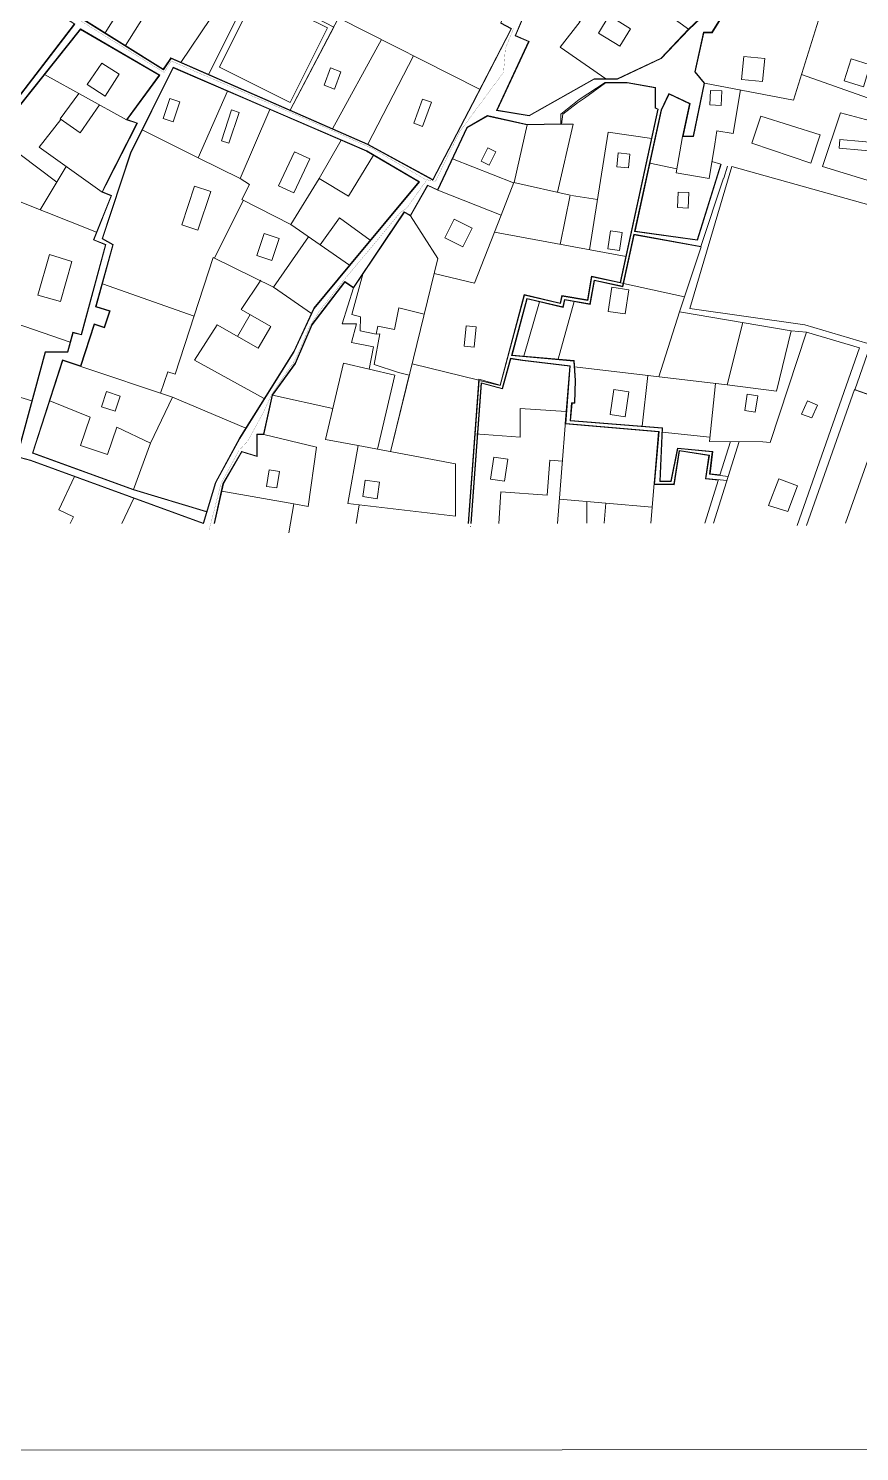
# Model space of a CAD drawing. Header units: millimetres. Extents: x 4203764 to 12476749, y 34048 to 3000914.
# Drawn here: x 11648246 to 11770686, y 1729084 to 1938705 of the extents above; entities that cross this region are included whole.
import ezdxf

# ---------------------------------------------------------------- set-up
doc = ezdxf.new("R2010")
doc.units = ezdxf.units.MM
doc.header["$MEASUREMENT"] = 0
for name, color, linetype, lineweight in [('2', 240, 'Continuous', 25), ('building property', 253, 'Continuous', 15), ('FORMAT', 250, 'Continuous', 0), ('open space', 94, 'Continuous', 5), ('streets', 254, 'Continuous', 9)]:
    doc.layers.add(name, color=color, linetype=linetype, lineweight=lineweight)

# ---------------------------------------------------------------- blocks, each defined once
blk = doc.blocks.new('EEEEEEEEE')
at = {"layer": 'FORMAT'}
blk.add_lwpolyline([(11101940, 671029), (12476749, 671572), (12476365, 1642602), (11101557, 1642059)], close=True, dxfattribs=at)

msp = doc.modelspace()

# ---------------------------------------------------------------- linework, layer by layer
at = {"layer": '2', "const_width": 23.31871}
for points in [[(11719745.2402, 1938758.98236), (11718505.77125, 1935766.37775), (11718249.96434, 1932273.09645), (11712859.54608, 1924965.61308), (11711772.76007, 1923504.20477), (11708208.39826, 1916170.67055), (11706758.08913, 1916448.6483), (11698943.86123, 1921001.11202), (11691994.32477, 1924116.19918), (11669294.1798, 1933897.39389), (11668215.26515, 1932227.43934), (11650257.93739, 1943339.67467)], [(11706943.63268, 1916413.08555), (11703967.8666, 1912233.86614), (11703058.88417, 1911616.85454), (11694623.50113, 1901525.76909), (11691053.96717, 1896996.57188), (11689611.26662, 1894704.99801), (11688326.82687, 1891611.76291), (11687281.52628, 1889448.56958), (11685918.58529, 1887570.58328), (11684136.36371, 1884909.0385), (11682861.21058, 1882150.15316), (11680550.67864, 1877922.61455), (11679236.00468, 1876497.6862), (11676612.31478, 1871673.57107), (11674832.66671, 1864725.75802)]]:
    msp.add_lwpolyline(points, dxfattribs=at)
at = {"layer": 'building property'}
for p, q in [((11644994.29335, 1924852.79856), (11655931.15108, 1938567.64603)), ((11655931.15108, 1938567.64603), (11667499.16968, 1931814.35259)), ((11667499.16968, 1931814.35259), (11662705.96589, 1925263.46088)), ((11664219.63422, 1924734.89731), (11659591.83067, 1915648.11023)), ((11662705.96589, 1925263.46088), (11664219.63422, 1924734.89731)), ((11660418.05385, 1914060.47144), (11657806.37156, 1907553.06032)), ((11659591.83067, 1915648.11023), (11659085.98351, 1914599.12695)), ((11659085.98351, 1914599.12695), (11660418.05385, 1914060.47144)), ((11657806.37156, 1907553.06032), (11659575.57127, 1906843.01028)), ((11659575.57127, 1906843.01028), (11656014.95626, 1893627.18394)), ((11654798.21088, 1893955.00013), (11654022.16761, 1891074.58393)), ((11656014.95626, 1893627.18394), (11654798.21088, 1893955.00013)), ((11762868.36598, 1893992.68151), (11757499.26289, 1877696.68985)), ((11760593.17593, 1894160.4309), (11762868.36598, 1893992.68151)), ((11650717.0105, 1891073.27782), (11646791.1425, 1876595.48059)), ((11654022.16761, 1891074.58393), (11650717.0105, 1891073.27782)), ((11769924.31678, 1885510.61246), (11762883.50691, 1865466.95343)), ((11769924.31678, 1885510.61246), (11781060.72387, 1881598.68576)), ((11749193.38069, 1865817.2213), (11752949.62467, 1877859.38112)), ((11750110.05453, 1872881.0479), (11751663.67537, 1877861.80808)), ((11757499.26289, 1877696.68985), (11756447.91677, 1877826.48615)), ((11772719.7404, 1877465.77), (11768630.60999, 1865824.90238)), ((11747906.51573, 1865816.71276), (11749910.7984, 1872242.25177))]:
    msp.add_line(p, q, dxfattribs=at)
for points in [[(11777032.87969, 1946635.76939), (11772049.10623, 1948282.77393), (11774943.53759, 1952553.98284), (11770270.11558, 1955720.9783), (11766400.50569, 1948992.40353), (11767750.05591, 1948790.60898), (11767184.0983, 1948171.13406), (11765377.6412, 1948170.42019), (11763133.42097, 1945212.20125), (11763135.35191, 1940325.88236), (11752151.62773, 1943253.33368), (11748964.71942, 1938082.06417), (11747730.96719, 1938081.57662), (11746464.27095, 1932309.5555), (11747842.84417, 1930652.45556), (11746235.74311, 1922772.90218), (11744625.5285, 1922772.26586), (11745643.41985, 1927596.49689), (11742637.11529, 1929042.45751), (11741503.35834, 1926685.25729), (11737613.44949, 1908830.53623), (11746756.41039, 1907579.88307), (11750243.40517, 1918719.33674)], [(11655282.90656, 1952239.14583), (11649959.45837, 1944083.89859), (11668108.45932, 1932692.55351)], [(11674751.61593, 1931945.27414), (11680822.54896, 1943977.83401), (11670271.96158, 1948480.45196), (11662551.68673, 1936180.29999)], [(11664535.35367, 1946051.81415), (11659529.88019, 1938076.95761)], [(11673585.36606, 1947066.40798), (11671084.66164, 1942245.68151), (11675066.0626, 1940180.36893), (11670710.21784, 1933713.91602)], [(11734939.78447, 1946214.05552), (11733734.92293, 1944939.10308), (11731686.08844, 1946224.42905), (11727726.00967, 1941177.48581), (11729547.63273, 1939748.15117), (11726566.31002, 1935948.58874), (11733290.35475, 1931284.17938)], [(11733387.02042, 1947333.13284), (11745483.72747, 1938615.03399)], [(11654992.11972, 1939315.72495), (11644175.60364, 1925238.86006), (11643440.06704, 1925804.0387), (11637564.24083, 1916994.92999), (11632090.7768, 1919725.09716), (11631424.55848, 1918473.22752), (11620485.29654, 1922588.42226), (11624672.99502, 1931201.04394), (11621014.91495, 1932979.70518), (11627845.40202, 1944897.76254)], [(11722523.16672, 1943573.08375), (11720013.17642, 1937643.60484), (11722000.17498, 1936802.49432), (11717309.22653, 1926654.08292), (11721995.63854, 1925876.01734), (11731588.855, 1931283.50699), (11734991.8545, 1931284.85176), (11741437.32948, 1934324.56929), (11745483.72747, 1938615.03399), (11751701.64838, 1944483.87431)], [(11668108.45932, 1932692.55351), (11668978.78431, 1933974.37876), (11669239.07288, 1934357.73494), (11698247.25153, 1921662.85102), (11707808.86064, 1916464.87765), (11713643.20369, 1927670.95128), (11719349.04324, 1938668.24198), (11717779.39354, 1939482.63978)], [(11714720.66847, 1929747.62962), (11693939.89517, 1940264.46147), (11686789.61099, 1926677.07196)], [(11763135.35191, 1940325.88236), (11764645.16169, 1939923.47835), (11760971.06934, 1928166.87235), (11747842.84417, 1930652.45556)], [(11700235.97964, 1937078.10932), (11693052.5492, 1923936.21482)], [(11762147.5457, 1931931.43995), (11771844.06782, 1928504.14295), (11774393.01879, 1936097.93249)], [(11674495.88334, 1867546.22827), (11663742.19338, 1870796.87166), (11648906.12508, 1876201.48088), (11653303.08086, 1889791.60557), (11655952.021, 1888934.56614), (11657952.04574, 1895116.24885), (11659463.50228, 1894627.23144), (11660260.691, 1897091.18482), (11658222.45104, 1897750.638), (11660731.04236, 1906878.23091), (11659162.30272, 1907742.80116), (11663330.88769, 1920355.55121), (11669576.18319, 1932900.30876)], [(11659042.80591, 1933607.33837), (11661605.34985, 1931980.35221), (11659554.65902, 1928750.46281), (11656882.22336, 1930447.22038), (11659042.80591, 1933607.33837)], [(11669576.18319, 1932900.30876), (11683242.8631, 1927010.32956), (11698058.95726, 1920624.98308), (11705741.06112, 1916100.12297)], [(11698247.25153, 1921662.85102), (11704965.9554, 1934684.34086)], [(11662705.96589, 1925263.46088), (11650616.89277, 1931903.55256)], [(11713035.47462, 1865802.93265), (11714587.8443, 1887021.853), (11717720.30332, 1886184.84414), (11721281.46886, 1899512.30769), (11726584.01174, 1898259.36158), (11726844.95349, 1899363.68264), (11730582.75059, 1898713.82794), (11731191.53884, 1902215.42134), (11735399.36875, 1901298.68483), (11740954.0228, 1926794.60331), (11740579.6406, 1926974.6722), (11740578.46372, 1929952.80926), (11736463.96937, 1930701.55634), (11733243.54015, 1930700.28371), (11730185.02938, 1928435.56095), (11729157.27512, 1927750.77425), (11726971.31792, 1926071.57383), (11726761.31151, 1924603.563), (11721717.8738, 1924519.84781), (11715875.52655, 1925806.6182), (11712861.70795, 1924085.28548), (11708543.35653, 1914871.18184), (11707066.03626, 1915563.55391), (11704546.325, 1911112.29171), (11703636.60096, 1911627.25619), (11696149.8245, 1900476.32337), (11694852.04148, 1901347.65956), (11690064.37375, 1895064.81744), (11687571.87451, 1889354.74132), (11684205.90905, 1884664.55164), (11682932.59287, 1878874.02801), (11681946.89784, 1878873.63849), (11681948.17916, 1875631.22743), (11679686.60532, 1876325.13641), (11676958.89287, 1871606.45345), (11675645.4626, 1865788.15711)], [(11658716.89032, 1927454.51616), (11655882.52347, 1923344.21743), (11652915.88819, 1925389.94044), (11655672.23548, 1929126.83521)], [(11677576.80761, 1929452.25029), (11673261.72409, 1919649.45251), (11665021.63391, 1923751.7078)], [(11753136.38834, 1929650.22225), (11752085.75892, 1923214.10957), (11749668.62856, 1923608.68133), (11749351.72863, 1921667.3654)], [(11673261.72409, 1919649.45251), (11679421.28503, 1916582.97011), (11683809.88477, 1926765.95815)], [(11653037.52099, 1925306.06529), (11649801.74131, 1921201.077), (11659085.98351, 1914599.12695)], [(11721717.8738, 1924519.84781), (11719781.26516, 1916027.76627)], [(11726761.31151, 1924603.563), (11728471.90614, 1924604.23898), (11726183.11604, 1914567.83213)], [(11756132.94348, 1925780.01869), (11754800.8851, 1921784.22006), (11763492.472, 1918886.75144), (11764881.31772, 1923052.89603), (11756132.94348, 1925780.01869)], [(11767875.25225, 1926272.05723), (11765223.88012, 1918386.74485), (11773747.95624, 1915781.89707), (11775989.95968, 1924115.48505), (11767875.25225, 1926272.05723)], [(11699086.06628, 1920020.00237), (11695379.56016, 1913984.53732), (11691094.55541, 1916616.04892), (11694337.58887, 1922228.79487)], [(11740083.54492, 1922508.89183), (11733653.10186, 1923447.4854), (11730899.4416, 1906097.98453)], [(11744625.5285, 1922772.26586), (11743690.75854, 1917435.38703), (11748522.74575, 1916589.05032), (11749351.72863, 1921667.3654)], [(11639273.98891, 1917134.89539), (11643545.51392, 1913301.80114), (11645651.32076, 1915648.47096), (11644163.98804, 1916983.14335), (11647012.45016, 1920157.41364), (11652409.88478, 1916039.96453)], [(11649991.50741, 1912009.18807), (11653800.4371, 1918357.63654)], [(11710702.53224, 1919478.23366), (11719725.04923, 1915954.55078)], [(11743790.68718, 1918005.90926), (11739801.77061, 1918874.95235)], [(11748937.23719, 1919128.20786), (11750243.40517, 1918719.33674)], [(11673964.24982, 1865787.49274), (11675789.26917, 1871824.97207), (11679329.47115, 1878356.74632), (11687325.21656, 1891130.5065), (11690295.35825, 1897485.57829), (11695526.01439, 1903839.67802), (11705741.06112, 1916100.12297)], [(11679681.23316, 1913488.96483), (11680804.66683, 1915708.85229), (11679421.28503, 1916582.97011)], [(11691094.55541, 1916616.04892), (11686904.67961, 1909833.34578), (11695526.01439, 1903839.67802)], [(11717878.16449, 1911225.53584), (11719755.90196, 1916033.55031), (11728059.74102, 1914139.87014), (11726587.24652, 1906891.00477)], [(11708543.35653, 1914871.18184), (11717878.16449, 1911225.53584), (11713954.9572, 1901180.02219), (11708009.71933, 1902629.31017)], [(11728231.41323, 1914100.72051), (11732072.8419, 1913491.02058)], [(11658273.40538, 1908716.74745), (11647018.3339, 1913191.16317), (11641467.38554, 1896934.0887)], [(11679886.40355, 1913385.13285), (11675671.59777, 1904884.4862)], [(11679681.23316, 1913488.96483), (11686904.67961, 1909833.34578)], [(11691215.347, 1906836.5119), (11694092.23495, 1910797.58686), (11698597.12638, 1907525.73061)], [(11703939.23368, 1885931.4518), (11708544.68324, 1904823.82756), (11704546.325, 1911112.29171)], [(11689525.91233, 1908011.02958), (11684358.0576, 1900577.55021)], [(11736292.13017, 1905106.25965), (11716882.36286, 1908675.74988)], [(11747349.22317, 1906529.68713), (11737500.49388, 1908312.06884), (11735830.42749, 1900646.44716), (11731627.82445, 1901562.04493), (11731019.95252, 1898065.72194), (11727275.07434, 1898716.80776), (11727012.47981, 1897605.49202), (11721706.49137, 1898859.25228), (11719499.11834, 1890598.28171), (11728648.21304, 1889771.61081), (11728848.33761, 1886842.95411), (11728733.01185, 1883494.0656), (11728325.39524, 1883508.1027), (11728325.39524, 1883508.1027), (11728119.8588, 1880968.43123), (11741648.88253, 1879873.52295), (11741332.18274, 1872023.70739), (11742894.88236, 1872024.32493), (11743843.99218, 1876880.15026), (11749050.33049, 1876394.81648), (11748656.51558, 1873122.16939), (11750128.75196, 1872940.9901)], [(11747349.22317, 1906529.68713), (11744176.52268, 1896954.9356), (11760593.17593, 1894160.4309), (11758475.40566, 1885257.52331)], [(11651336.80269, 1905432.45822), (11649646.28126, 1899438.18498), (11652962.5794, 1898502.91346), (11654625.68103, 1904399.96121), (11651336.80269, 1905432.45822)], [(11684358.0576, 1900577.55021), (11675460.59948, 1904989.10375), (11669859.99688, 1887778.29446), (11668756.19718, 1888137.48404), (11667692.0281, 1884979.03374)], [(11682505.22293, 1901621.27779), (11679559.87137, 1897322.6395), (11683941.1176, 1894811.14041), (11682094.21602, 1891589.26762), (11676027.8274, 1895066.75524), (11672710.17048, 1889821.60796), (11682979.28473, 1884187.57772)], [(11659140.09447, 1901089.51414), (11672635.21588, 1896306.62049)], [(11684358.0576, 1900577.55021), (11689930.00793, 1896703.85548)], [(11696149.8245, 1900476.32337), (11694454.12511, 1895175.44129), (11696573.2166, 1895176.2787), (11695839.86512, 1892442.70953), (11699093.82158, 1891802.60735)], [(11735446.5794, 1901225.17304), (11744908.44426, 1899163.76913)], [(11636841.45593, 1898513.60391), (11654410.18925, 1892514.79203)], [(11699465.70471, 1893693.07355), (11699696.08795, 1894864.22567), (11702168.29083, 1894377.90618), (11702792.71115, 1897552.14397), (11706548.83516, 1896636.50266)], [(11723540.59202, 1898425.86978), (11721245.45172, 1890440.49091)], [(11728628.80518, 1898481.44764), (11726294.49263, 1889984.28236)], [(11679061.02171, 1893328.01143), (11680907.92329, 1896549.88422)], [(11728709.52719, 1888874.32924), (11751166.1196, 1886219.83396), (11753471.59306, 1895372.69362)], [(11744176.52268, 1896954.9356), (11741100.42885, 1887409.65511)], [(11781444.40986, 1894378.93911), (11779465.54728, 1888745.54642), (11774679.7144, 1890426.68355), (11776658.57699, 1896060.07624), (11774007.7479, 1896991.24272), (11769969.3481, 1885494.79414), (11781060.72387, 1881598.68576), (11783567.91832, 1888736.12471)], [(11762868.36598, 1893992.68151), (11770674.07389, 1891650.27723), (11761479.91356, 1865476.49634)], [(11698445.09288, 1888504.798), (11699093.82158, 1891802.60735)], [(11655952.021, 1888934.56614), (11669451.92364, 1884386.07636), (11666230.05459, 1877621.20552)], [(11699664.7226, 1876729.40971), (11702223.77032, 1887616.61648), (11694666.41544, 1889392.97952), (11692026.29159, 1878160.8426), (11696800.50958, 1877266.15982)], [(11714577.8986, 1886885.90797), (11704755.59684, 1889280.31913)], [(11719292.07617, 1890062.74672), (11718100.67632, 1885603.99917), (11714980.64784, 1886437.68652), (11713471.02819, 1865803.10477)], [(11719292.07617, 1890062.74672), (11721055.35485, 1889779.09538), (11728011.72986, 1888956.8128), (11727340.193, 1880464.64359), (11741078.07584, 1879286.20085), (11740410.73795, 1871506.60364), (11743397.85311, 1871502.29104), (11744142.28401, 1876471.52014), (11748491.66624, 1875819.94733), (11747974.56356, 1872368.18076), (11749892.0071, 1872182.00864)], [(11721055.35485, 1889779.09538), (11728011.72986, 1888956.8128)], [(11728011.72986, 1888956.8128), (11726181.1969, 1865808.12749)], [(11633059.26333, 1888607.21396), (11648754.0765, 1883834.3792)], [(11739485.21371, 1887600.58261), (11738656.24355, 1880115.71819)], [(11693093.46728, 1882701.03245), (11684205.90905, 1884664.55164)], [(11703939.23368, 1885931.4518), (11701607.28349, 1876365.3761)], [(11749489.3066, 1886418.04267), (11748574.22425, 1877867.63877), (11756447.91677, 1877826.48615)], [(11751166.1196, 1886219.83396), (11758475.40566, 1885257.52331)], [(11651379.20765, 1883845.29222), (11657336.6003, 1881446.45361), (11655933.60458, 1877287.23027), (11659892.70271, 1875951.7411), (11661255.09753, 1879990.60185), (11666230.05459, 1877621.20552), (11663743.84618, 1870796.37205)], [(11669451.92364, 1884386.07636), (11680253.96574, 1879833.69082)], [(11727485.6144, 1882303.62411), (11727485.6144, 1882303.62411), (11720665.64097, 1882705.56353), (11720667.29609, 1878517.21119), (11714066.41249, 1879001.81491)], [(11682932.59287, 1878874.02801), (11690673.70063, 1877020.23099), (11689465.59951, 1868280.46384)], [(11741080.00847, 1879308.73074), (11739922.3855, 1865813.55765)], [(11741623.74831, 1879250.53855), (11748641.84174, 1878499.44731)], [(11633740.8358, 1865771.59751), (11635828.59072, 1870534.64887), (11634460.30276, 1871134.40094), (11637472.80942, 1878007.20187), (11648534.03619, 1875051.42737)], [(11696800.50958, 1877266.15982), (11711170.20843, 1874573.29533), (11711173.25041, 1866875.46737), (11695287.93515, 1868709.20183), (11696800.50958, 1877266.15982)], [(11740410.73795, 1871506.60364), (11743397.85311, 1871502.29104), (11744142.28401, 1876471.52014), (11748491.66624, 1875819.94733), (11747974.56356, 1872368.18076), (11749892.0071, 1872182.00864)], [(11648534.03619, 1875051.42737), (11673964.24982, 1865787.49274)], [(11648534.03619, 1875051.42737), (11673964.24982, 1865787.49274)], [(11717523.44929, 1865804.70618), (11717839.33307, 1870443.22252), (11724670.94412, 1869977.98861), (11725065.50874, 1875125.7683), (11726906.49767, 1874980.18807)], [(11655007.42571, 1872693.24595), (11652724.57328, 1867785.19118), (11654878.564, 1866783.31912), (11654411.78775, 1865779.76613)], [(11690203.29671, 1873617.18747), (11690203.29671, 1873617.18747)], [(11757280.01621, 1868444.76287), (11758772.17158, 1872388.10746), (11761542.65989, 1871339.75906), (11760112.84129, 1867561.15289), (11757280.01621, 1868444.76287)], [(11676718.80527, 1870542.90189), (11687337.42811, 1868658.19458), (11686582.199, 1864403.16093)], [(11663782.22411, 1869496.68771), (11661996.51286, 1865782.76341)], [(11687337.42811, 1868658.19458), (11689465.59951, 1868280.46384)], [(11696967.49599, 1868515.32034), (11696538.14343, 1865796.41334)], [(11726462.89995, 1869370.50809), (11740126.95835, 1868198.39805)], [(11730510.33709, 1869023.31683), (11730511.60697, 1865809.83876)], [(11733294.92915, 1868784.45307), (11733039.85089, 1865810.83785)]]:
    msp.add_lwpolyline(points, dxfattribs=at)
for points in [[(11733804.8971, 1940619.41084), (11736965.67082, 1938671.64356), (11735370.69634, 1936083.3706), (11732209.92263, 1938031.13788)], [(11692724.78966, 1932890.84877), (11694264.66985, 1932327.71294), (11693334.66074, 1929784.62738), (11691794.78055, 1930347.76322)], [(11753632.58118, 1934588.17794), (11756735.87882, 1934279.52458), (11756398.98484, 1930892.28696), (11753295.68721, 1931200.94032)], [(11769460.50895, 1934242.22312), (11772267.331, 1933362.54411), (11771245.37124, 1930101.74196), (11768438.54919, 1930981.42096)], [(11769460.50895, 1934242.22312), (11772267.331, 1933362.54411), (11771245.37124, 1930101.74196), (11768438.54919, 1930981.42096)], [(11748752.00983, 1929583.63383), (11750397.3087, 1929497.81365), (11750285.81422, 1927360.30075), (11748640.51536, 1927446.12092)], [(11669084.57431, 1928380.74164), (11670528.68154, 1927900.68525), (11669551.14248, 1924960.04897), (11668107.03524, 1925440.10536)], [(11678178.17631, 1926695.01327), (11679265.62855, 1926333.51768), (11677757.18437, 1921795.81088), (11676669.73213, 1922157.30647)], [(11706319.67266, 1928304.06052), (11707628.07806, 1927825.57526), (11706321.27387, 1924252.15343), (11705012.86846, 1924730.63869)], [(11767789.94179, 1922370.70136), (11767671.16806, 1921060.32764), (11774240.58864, 1920464.86805), (11774359.36237, 1921775.24177)], [(11687424.96201, 1920537.72121), (11689686.044, 1919490.50137), (11687360.58255, 1914469.53175), (11685099.50057, 1915516.75159)], [(11715920.33787, 1921136.42776), (11717106.12685, 1920544.95608), (11716124.73459, 1918577.45001), (11714938.94562, 1919168.92169)], [(11735109.96899, 1920384.84304), (11736850.25885, 1920211.75416), (11736646.62569, 1918164.36256), (11734906.33583, 1918337.45144)], [(11672725.515, 1915454.73663), (11675101.24581, 1914664.98589), (11673216.31438, 1908994.72887), (11670840.58357, 1909784.47961)], [(11743964.11091, 1914605.5145), (11745558.20585, 1914522.36517), (11745438.89119, 1912234.92777), (11743844.79625, 1912318.0771)], [(11710966.90898, 1910595.42373), (11713610.44128, 1909276.82952), (11712250.52994, 1906550.46419), (11709606.99764, 1907869.0584)], [(11682974.84876, 1908505.87372), (11685199.33014, 1907766.40197), (11684113.85491, 1904501.07178), (11681889.37353, 1905240.54353)], [(11734005.14076, 1908910.41893), (11735734.31861, 1908644.99557), (11735326.91378, 1905990.83801), (11733597.73594, 1906256.26137)], [(11736133.58446, 1896648.45588), (11733634.7223, 1897032.02335), (11734182.44668, 1900600.33361), (11736681.30884, 1900216.76614)], [(11712714.86796, 1894880.72421), (11714207.25324, 1894732.29187), (11713912.98895, 1891773.66644), (11712420.60367, 1891922.09878)], [(11659743.96229, 1885214.20826), (11661761.63997, 1884543.48309), (11661018.54554, 1882308.10395), (11659000.86786, 1882978.82912)], [(11734505.61726, 1885505.07423), (11736719.90297, 1885165.18835), (11736159.45312, 1881513.97436), (11733945.16741, 1881853.86024)], [(11754135.50819, 1884845.46287), (11755678.2266, 1884608.66045), (11755305.20622, 1882178.51041), (11753762.48781, 1882415.31283)], [(11762127.525, 1881911.88193), (11763023.69141, 1883874.08793), (11764481.65167, 1883208.21747), (11763642.29234, 1881370.39371)], [(11716830.77101, 1875555.13581), (11718894.13037, 1875238.41665), (11718398.15026, 1872007.20959), (11716334.7909, 1872323.92875)], [(11683704.36393, 1873666.02716), (11685216.55052, 1873433.91128), (11684846.36371, 1871022.22133), (11683334.17712, 1871254.33721)], [(11697862.15469, 1872185.65793), (11699981.73038, 1871860.30974), (11699607.83208, 1869424.44023), (11697488.25639, 1869749.78843)]]:
    msp.add_lwpolyline(points, close=True, dxfattribs=at)
at = {"layer": 'open space'}
msp.add_lwpolyline([(11686789.16617, 1927802.68996), (11676369.95922, 1933014.47102), (11681866.84259, 1944003.64433), (11692286.04954, 1938791.86327)], close=True, dxfattribs=at)
msp.add_lwpolyline([(11751891.55173, 1918383.00052), (11778178.52113, 1911025.34603), (11771927.08822, 1892320.55334), (11762649.62768, 1895045.54253), (11745667.27665, 1897462.09289), (11751891.55173, 1918383.00052)], dxfattribs=at)
at = {"layer": 'streets'}
for p, q in [((11644945.31248, 1924890.4613), (11655916.15971, 1938647.93168)), ((11655916.15971, 1938647.93168), (11667589.4813, 1931833.1634)), ((11667589.4813, 1931833.1634), (11662805.07069, 1925294.28937)), ((11664306.78774, 1924769.89911), (11659647.18429, 1915620.67228)), ((11662805.07069, 1925294.28937), (11664306.78774, 1924769.89911)), ((11660498.3356, 1914094.64438), (11657886.71332, 1907587.38278)), ((11659647.18429, 1915620.67228), (11659170.26715, 1914631.68163)), ((11659170.26715, 1914631.68163), (11660498.3356, 1914094.64438)), ((11657886.71332, 1907587.38278), (11659649.49265, 1906879.90949)), ((11659649.49265, 1906879.90949), (11656058.53542, 1893551.46284)), ((11654841.79005, 1893879.27903), (11654069.5086, 1891012.8255)), ((11656058.53542, 1893551.46284), (11654841.79005, 1893879.27903)), ((11650764.27188, 1891011.51935), (11646834.53263, 1876519.44572)), ((11654069.5086, 1891012.8255), (11650764.27188, 1891011.51935))]:
    msp.add_line(p, q, dxfattribs=at)
for points in [[(11655231.17534, 1952272.91409), (11649873.35213, 1944065.0061), (11668126.09305, 1932608.54791), (11669029.89385, 1933939.67675), (11669261.34143, 1934280.55558), (11698220.06526, 1921607.31463), (11707834.61153, 1916380.56305), (11713698.01924, 1927642.46142), (11719432.32994, 1938694.62671), (11717859.99194, 1939510.4193), (11721652.99176, 1947816.78265), (11726208.36766, 1962051.60313), (11726720.00135, 1965976.16428), (11730794.77497, 1976538.60372), (11732924.45595, 1982986.70561), (11733761.85342, 1990543.46536)], [(11674751.61593, 1931945.27414), (11680822.54896, 1943977.83401), (11686019.14738, 1954075.10895), (11692913.01489, 1965827.14978), (11691788.35367, 1966279.20854), (11692791.20745, 1968461.10328), (11696041.83593, 1967869.01644), (11688330.5383, 1952885.54339), (11692010.99183, 1950814.64821), (11689151.53451, 1945732.73973), (11687653.93689, 1946575.39884), (11685587.99642, 1942903.75096), (11693238.17276, 1938877.89045), (11686789.61099, 1926677.07196)], [(11770323.96913, 1955938.53707), (11766301.80546, 1948944.69797), (11767626.22713, 1948746.66082), (11767156.85122, 1948232.90043), (11765346.95574, 1948232.18521), (11763071.63562, 1945232.97195), (11763073.543, 1940406.28976), (11752123.14107, 1943324.85982), (11748930.21632, 1938143.82768), (11747681.27291, 1938143.33413), (11746397.45176, 1932293.27902), (11747776.38677, 1930635.74419), (11746185.29003, 1922834.65938), (11744701.70685, 1922834.07311), (11745713.87148, 1927631.16275), (11742608.22004, 1929124.90685), (11741444.54146, 1926705.49642), (11737538.86168, 1908778.38658)], [(11628045.2797, 1922465.12266), (11638794.77989, 1939500.25769), (11638268.86199, 1940204.58566), (11643456.67594, 1946866.58116), (11655081.88686, 1939331.15826), (11644186.9493, 1925152.23382), (11643454.80573, 1925714.8053), (11637585.40885, 1916915.33553), (11632117.04503, 1919642.95873), (11631453.59931, 1918396.299), (11620400.09532, 1922554.46998), (11624590.42343, 1931172.4999), (11620928.43976, 1932953.05918), (11627791.80356, 1944928.48093)], [(11722444.12179, 1943544.82802), (11719932.20445, 1937610.79677), (11721917.32068, 1936770.48305), (11717219.13631, 1926606.41744), (11722007.00312, 1925811.50775), (11731605.07849, 1931221.73626), (11735005.70254, 1931223.0801), (11741474.25242, 1934273.67985), (11745527.43758, 1938571.34111), (11751740.7618, 1944435.8428)], [(11648829.01148, 1876163.8239), (11653263.32038, 1889869.39974), (11655912.26052, 1889012.36031), (11657912.28526, 1895194.04303), (11659423.7418, 1894705.02561), (11660182.89683, 1897051.42434), (11658147.22706, 1897710.04596), (11660658.56605, 1906847.63639), (11659087.54316, 1907713.465), (11663273.6169, 1920379.13023), (11669546.9383, 1932980.18266), (11683267.31339, 1927067.06224), (11698086.96886, 1920680.18093), (11705835.07113, 1916116.4469), (11695573.5937, 1903800.27425), (11690348.01767, 1897452.34574), (11687379.58435, 1891100.92924), (11679382.86202, 1878325.60838), (11675846.58191, 1871801.07008), (11674023.38432, 1865769.61746)], [(11741024.7705, 1926829.12677), (11740641.40239, 1927013.51767), (11740640.22048, 1930004.3626), (11736469.53252, 1930763.33568), (11733222.46915, 1930762.05253), (11729376.81856, 1928241.34334), (11729376.81856, 1928241.34334), (11726698.94483, 1926095.41528), (11726699.51036, 1924664.32281), (11721724.08935, 1924581.73663), (11715865.56255, 1925872.07054), (11712814.0749, 1924129.22326), (11708513.63462, 1914953.3368), (11707040.45486, 1915643.76836), (11704522.99618, 1911196.48551), (11703617.21924, 1911709.21566), (11696132.97103, 1900562.04845), (11694838.17062, 1901431.3821), (11690010.73028, 1895096.34649), (11687517.87221, 1889385.44834), (11684148.30458, 1884690.23934), (11682882.92003, 1878935.78552), (11681885.0963, 1878935.39121), (11681886.36899, 1875714.81203), (11679657.72579, 1876398.61705), (11676900.70274, 1871629.22955), (11675585.2018, 1865801.76047)], [(11741024.7705, 1926829.12677), (11735446.5794, 1901225.17304), (11731241.36293, 1902141.34018), (11730633.03284, 1898642.38198), (11726891.6952, 1899292.85225), (11726629.92706, 1898185.03385), (11721325.6614, 1899438.38703), (11717764.03888, 1886109.21326), (11714644.0393, 1886869.78466), (11713097.41865, 1865802.95713)], [(11737538.86168, 1908778.38658), (11746799.76872, 1907511.59973), (11750302.36129, 1918700.88164)], [(11750698.30978, 1916636.74646), (11751251.44859, 1918403.78786)], [(11750639.66824, 1916656.17798), (11747307.45087, 1906600.02756), (11737452.8248, 1908383.47645), (11735783.21684, 1900719.95895), (11731578.00036, 1901636.12609), (11730969.67027, 1898137.16789), (11727228.33263, 1898787.63815), (11726966.5645, 1897679.81975), (11721662.29883, 1898933.17294), (11719420.49759, 1890543.35673), (11728590.17211, 1889714.82632), (11728786.48786, 1886841.90863), (11728673.39747, 1883557.93229), (11728268.57708, 1883571.8731), (11728053.29964, 1880911.83877), (11741584.76396, 1879816.73297), (11741267.86193, 1871961.90483), (11742945.75759, 1871962.56789), (11743893.90175, 1876813.45273), (11748981.41455, 1876339.19584), (11748587.82002, 1873068.38016), (11751349.19441, 1872728.5544)], [(11697530.88966, 1902533.30542), (11695901.75378, 1896547.18164), (11697157.34928, 1896205.46874), (11697122.2137, 1894154.07348), (11699465.70471, 1893693.07355), (11699989.66602, 1893726.77562), (11699186.55574, 1889184.11387), (11702768.02518, 1888023.33461), (11704354.8789, 1887636.50265), (11701607.28349, 1876365.3761)], [(11696149.8245, 1900476.32337), (11694454.12511, 1895175.44129), (11696573.2166, 1895176.2787), (11695839.86512, 1892442.70953), (11699093.82158, 1891802.60735), (11698445.09288, 1888504.798), (11702223.77032, 1887616.61648), (11699664.7226, 1876729.40971)], [(11751159.68111, 1872120.99285), (11748045.29941, 1872423.38038), (11748561.9142, 1875871.89012), (11744090.34122, 1876541.7681), (11743344.65284, 1871564.14505), (11740478.0329, 1871568.28368), (11741144.90682, 1879342.47206), (11727406.61552, 1880520.94984), (11728077.99958, 1889011.18658), (11721063.89039, 1889840.29366), (11719246.79731, 1890132.6019), (11718056.94075, 1885679.63004), (11714924.48173, 1886516.63891), (11713408.11224, 1865789.79538)], [(11633684.25534, 1865796.39803), (11635747.20974, 1870502.86892), (11634378.92178, 1871102.621), (11637437.52015, 1878080.5766), (11648552.61923, 1875110.40637), (11673985.39515, 1865845.53832)], [(11648829.01148, 1876163.8239), (11663722.66788, 1870738.236), (11674478.00806, 1867487.09377)], [(11713375.02904, 1865337.59019), (11713372.44361, 1865302.25059)]]:
    msp.add_lwpolyline(points, dxfattribs=at)

# ---------------------------------------------------------------- block references
at = {"layer": '2'}
msp.add_blockref('EEEEEEEEE', (0, 1058054.92715), dxfattribs=at)

doc.saveas('drawing.dxf')
